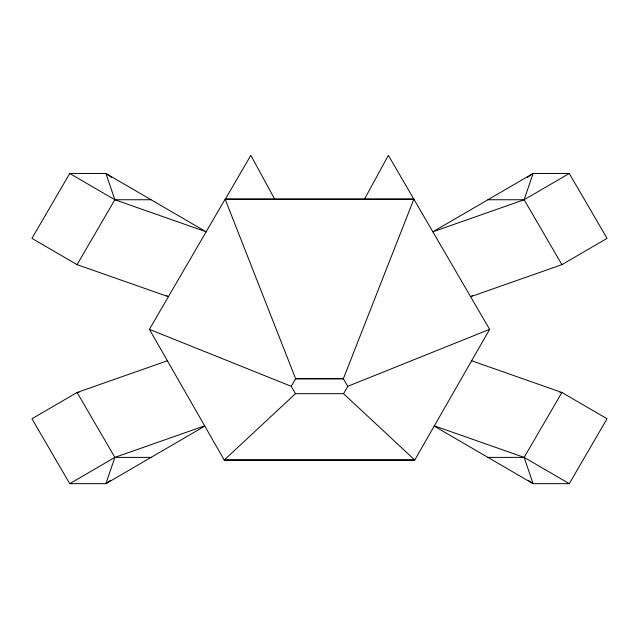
<?xml version="1.0" encoding="UTF-8"?>
<svg xmlns="http://www.w3.org/2000/svg" width="639" height="639" viewBox="0 0 639 639"><rect width="100%" height="100%" fill="white"/><g stroke="black" fill="none" stroke-linecap="round" stroke-linejoin="round"><path stroke-width="0.96" d="M79.044 392.482L77.087 392.482L114.86 457.388L105.93 483.659L69.723 483.659L31.95 418.753L77.087 392.482L167.386 360.771M561.913 264.65L524.14 199.743L533.07 173.473L569.277 173.473L607.05 238.379L561.913 264.65L470.624 296.704L472.341 295.697M413.856 199.152L343.351 378.735L347.76 386.315L343.542 393.68L295.458 393.68L224.241 460.048L149.382 329.341L225.144 199.152L413.856 199.152L225.335 199.152L250.831 155.341L274.698 199.152M364.398 199.328L388.36 155.341L489.618 329.341L414.759 460.048L224.241 460.048L414.759 460.048L343.542 393.68M69.723 173.473L114.86 199.743L206.149 231.797L105.93 173.473L69.723 173.473L31.95 238.379L77.087 264.65L168.376 296.704L166.659 295.697M77.087 264.65L114.86 199.743L105.93 173.473L111.577 177.402M295.458 393.68L291.24 386.315L295.649 378.735L225.144 199.152M528.229 480.288L533.07 483.659L524.14 457.388L561.913 392.482L607.05 418.753L569.277 483.659L533.07 483.659L434.193 426.109M527.423 177.402L533.07 173.473L432.851 231.797L524.14 199.743L569.277 173.473M110.771 480.288L105.93 483.659L204.807 426.109M69.723 483.659L114.86 457.388L204.664 425.854M347.76 386.315L489.618 329.341M114.86 199.743L151.068 199.743M487.932 199.743L524.14 199.743M559.956 392.482L561.913 392.482L471.614 360.771M114.86 457.388L151.068 457.388M487.932 457.388L524.14 457.388L569.277 483.659M434.336 425.854L524.14 457.388M149.382 329.341L291.24 386.315M343.351 378.735L295.649 378.735L343.351 378.735"/></g></svg>
